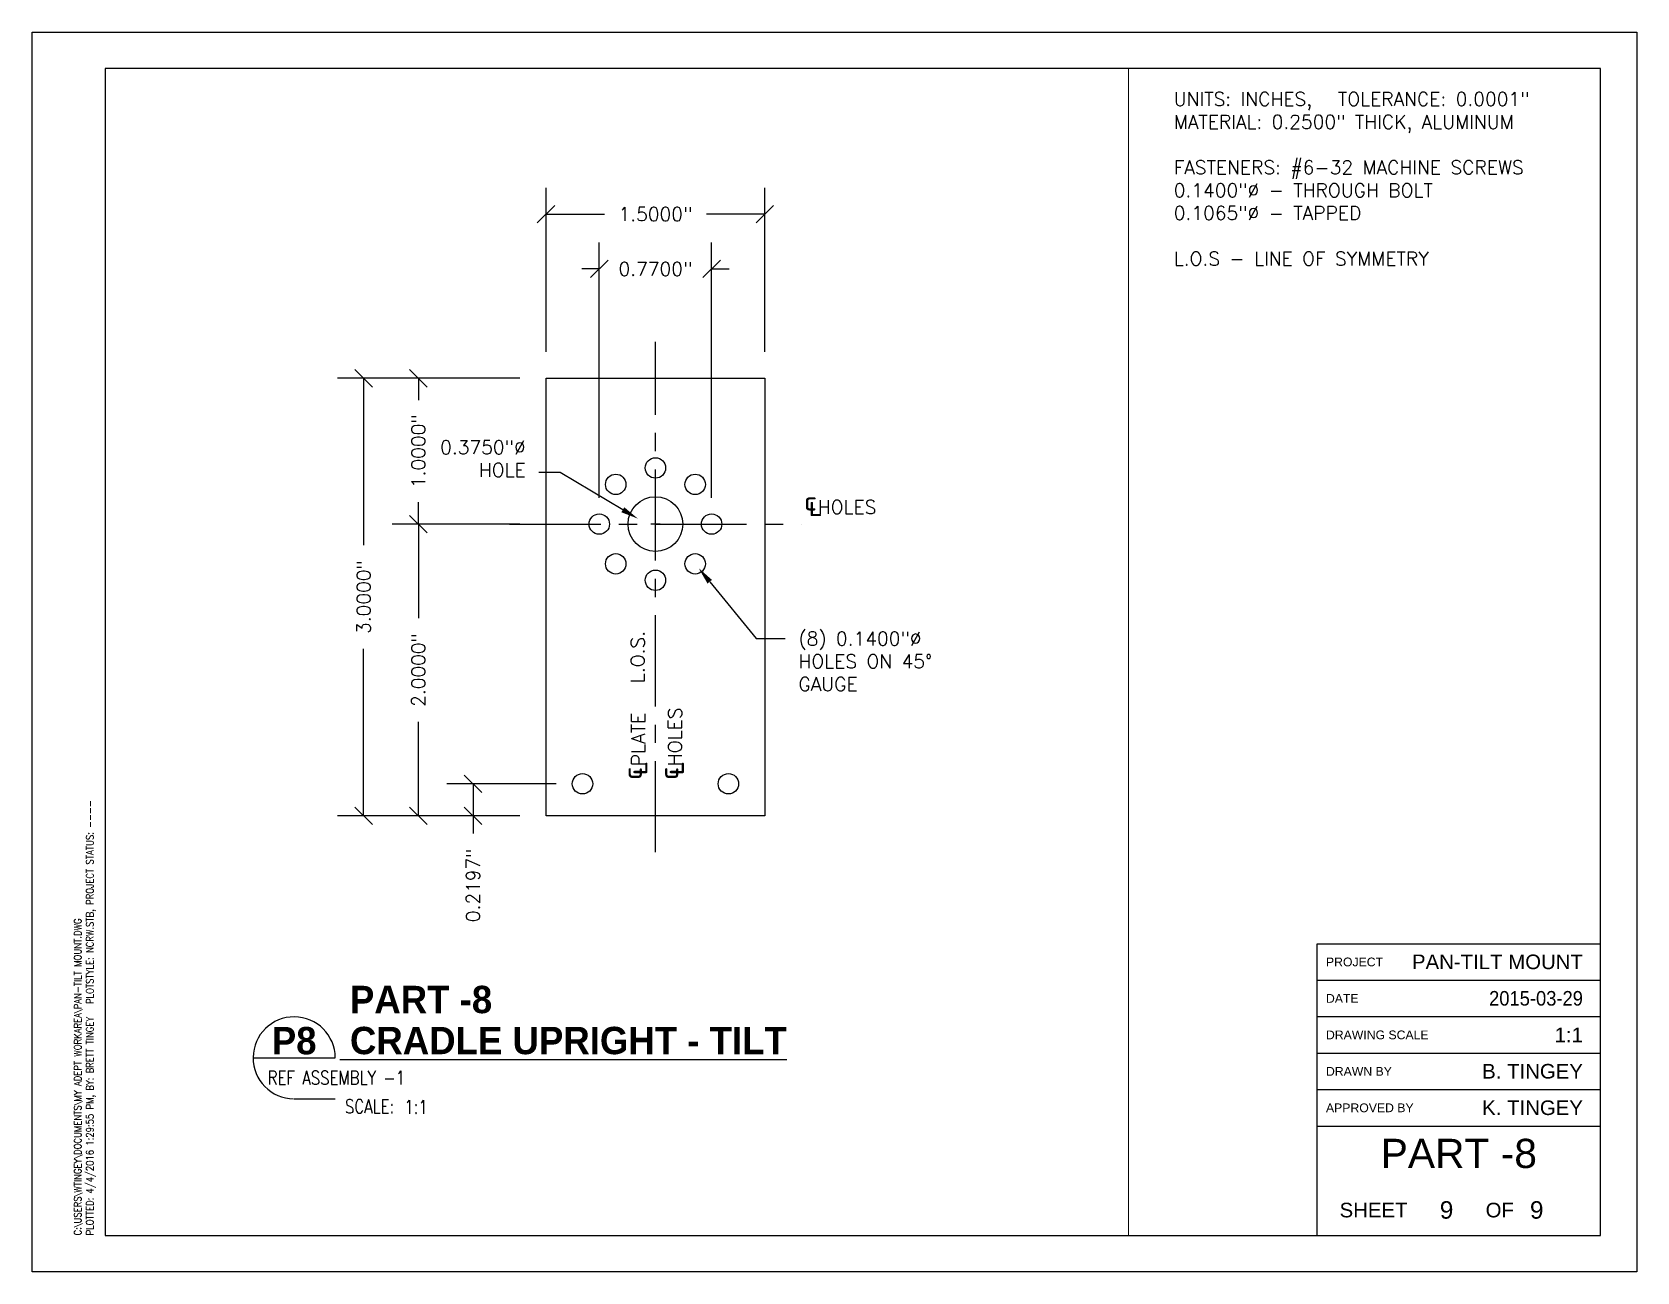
# Paper-space layout 'PART8' of a CAD drawing. Header units: inches. Extents: x 0 to 11, y 0 to 8.5.
# The model-space entities are those that its viewports show. They can reach past a viewport. Long polylines and large blocks are cut down to what shows.
import ezdxf
from ezdxf import colors
from ezdxf.entities.mleader import LeaderData, LeaderLine
from ezdxf.enums import TextEntityAlignment as Align
from ezdxf.math import Vec2, Vec3

# ---------------------------------------------------------------- set-up
doc = ezdxf.new("R2010")
doc.units = ezdxf.units.IN
doc.header["$MEASUREMENT"] = 0
doc.linetypes.add('CENTER', pattern=[2, 1.25, -0.25, 0.25, -0.25])
for name, color, linetype in [('54INFO', 7, 'Continuous'), ('G-OBJECT', 7, 'Continuous'), ('G-OBJECT-ANNO', 2, 'Continuous'), ('G-TTLB', 7, 'Continuous'), ('G-TTLB-ANNO', 2, 'Continuous'), ('G-TTLB-ANNO-BOLD', 3, 'Continuous'), ('G-TTLB-STMP', 1, 'Continuous')]:
    doc.layers.add(name, color=color, linetype=linetype)
doc.layers.add('G-TTLB-NPLT', color=7, linetype='Continuous', plot=False)
doc.styles.add('Arial', font='arial.ttf')
doc.styles.add('HBOLD', font='hbold.shx')
doc.styles.add('Plot Stamp', font='romans.shx', dxfattribs={"width": 0.85})
doc.styles.add('ROMANS', font='romans.shx')
doc.styles.get("Standard").update_dxf_attribs({"font": 'romans.shx', "height": 0.09375})
doc.styles.add('Title-Arial', font='arial.ttf')
doc.dimstyles.get("Standard").update_dxf_attribs({"dimtxt": 0.09375, "dimasz": 0.12, "dimexe": 0.18, "dimexo": 0.18, "dimgap": 0.09, "dimtad": 0, "dimdec": 4, "dimzin": 0, "dimdsep": 46, "dimlunit": 3, "dimtxsty": 'Standard', "dimblk": 'OBLIQUE', "dimcen": 0.09, "dimadec": 0, "dimazin": 0, "dimtfac": 1, "dimtdec": 4, "dimtofl": 0, "dimtmove": 0, "dimatfit": 3, "dimfxl": 1, "dimtolj": 1, "dimtzin": 0, "dimarcsym": 0})

# ---------------------------------------------------------------- blocks, each defined once
blk = doc.blocks.new('L14')
at = {"layer": '54INFO', "color": 7, "linetype": 'ByBlock'}
for p, q in [((0.03519953836755008, 0.377010504458223), (0.5976995383675501, 0.377010504458223)), ((0.3159829422386338, 0.09576089150195077), (0.5976995383673795, 0.09576089150195077))]:
    blk.add_line(p, q, dxfattribs=at)
blk.add_arc((0.3164495383673795, 0.377010504458223), 0.28125, 0, 269.2137372618573, dxfattribs=at)
at = {"layer": '54INFO', "color": 7, "linetype": 'ByBlock', "style": 'ROMANS', "width": 0.8}
blk.add_text('SCALE:', height=0.09375, dxfattribs=at).set_placement((0.6645720766158103, -0.003182224834532121))
at = {"layer": '54INFO', "linetype": 'ByBlock', "style": 'HBOLD'}
for tag, p in [('TITLETOP', (0.6289495383673227, 0.627010504458223)), ('TITLEBOTTOM', (0.6289495383673227, 0.345760504458223))]:
    blk.add_attdef(tag, text='', height=0.1875, dxfattribs=at).set_placement(p, align=Align.BOTTOM_LEFT)
blk.add_attdef('TOP', text='', height=0.1875, dxfattribs=at).set_placement((0.3164495383675501, 0.4950377480216615), align=Align.MIDDLE_CENTER)
at = {"layer": '54INFO', "color": 7, "linetype": 'ByBlock', "style": 'ROMANS', "width": 0.8}
blk.add_attdef('BOTTOM', text='', height=0.09375, dxfattribs=at).set_placement((0.1343486291955802, 0.2403581665875478), align=Align.MIDDLE_LEFT)
blk.add_attdef('SCALE', text='', height=0.09375, dxfattribs=at).set_placement((1.07082207661581, -0.03443222483453212), align=Align.BOTTOM_LEFT)
blk = doc.blocks.new('_Oblique')
at = {"color": 0, "linetype": 'ByBlock', "lineweight": -2}
blk.add_line((-0.5, -0.5), (0.5, 0.5), dxfattribs=at)
blk = doc.blocks.new('*D55')
at = {"layer": 'Defpoints', "color": 0, "transparency": 16777216}
for p in [(109.371547469923, 3.297045302399269), (110.6215474699228, 3.297045302399269), (110.621547469923, 0.2970453023992687)]:
    blk.add_point(p, dxfattribs=at)
at = {"layer": 'G-OBJECT-ANNO', "color": 0, "lineweight": -2, "transparency": 16777216}
for p, q in [((110.4415474699228, 3.297045302399269), (109.191547469923, 3.297045302399269)), ((109.371547469923, 3.297045302399269), (109.371547469923, 2.152670302399269)), ((109.371547469923, 0.2970453023992691), (109.371547469923, 1.441420302399269)), ((110.441547469923, 0.2970453023992687), (109.191547469923, 0.2970453023992691))]:
    blk.add_line(p, q, dxfattribs=at)
at = {"layer": 'G-OBJECT-ANNO', "color": 0, "lineweight": -2, "transparency": 16777216, "xscale": 0.12, "yscale": 0.12, "zscale": 0.12}
for p, rotation in [((109.371547469923, 3.297045302399269), 90), ((109.371547469923, 0.2970453023992691), 270)]:
    blk.add_blockref('_Oblique', p, dxfattribs=dict(at, rotation=rotation))
at = {"layer": 'G-OBJECT-ANNO', "color": 0, "transparency": 16777216, "insert": (109.371547469923, 1.797045302399287), "char_height": 0.09375, "attachment_point": 5, "rotation": 90}
blk.add_mtext('\\A1;3.0000"', dxfattribs=at)
blk = doc.blocks.new('*D56')
at = {"layer": 'Defpoints', "color": 0, "transparency": 16777216}
for p in [(109.746547469923, 2.297045302399269), (110.6215474699228, 2.297045302399269), (110.621547469923, 0.2970453023992687)]:
    blk.add_point(p, dxfattribs=at)
at = {"layer": 'G-OBJECT-ANNO', "color": 0, "lineweight": -2, "transparency": 16777216}
for p, q in [((110.4415474699228, 2.297045302399269), (109.566547469923, 2.297045302399269)), ((109.746547469923, 2.297045302399269), (109.746547469923, 1.652670302399269)), ((109.746547469923, 0.297045302399269), (109.746547469923, 0.9414203023992691)), ((110.441547469923, 0.2970453023992687), (109.566547469923, 0.297045302399269))]:
    blk.add_line(p, q, dxfattribs=at)
at = {"layer": 'G-OBJECT-ANNO', "color": 0, "lineweight": -2, "transparency": 16777216, "xscale": 0.12, "yscale": 0.12, "zscale": 0.12}
for p, rotation in [((109.746547469923, 2.297045302399269), 90), ((109.746547469923, 0.297045302399269), 270)]:
    blk.add_blockref('_Oblique', p, dxfattribs=dict(at, rotation=rotation))
at = {"layer": 'G-OBJECT-ANNO', "color": 0, "transparency": 16777216, "insert": (109.746547469923, 1.297045302399287), "char_height": 0.09375, "attachment_point": 5, "rotation": 90}
blk.add_mtext('\\A1;2.0000"', dxfattribs=at)
blk = doc.blocks.new('*D57')
at = {"layer": 'Defpoints', "color": 0, "transparency": 16777216}
for p in [(109.7465474699228, 3.297045302399269), (110.6215474699228, 3.297045302399269), (110.6215474699228, 2.297045302399269)]:
    blk.add_point(p, dxfattribs=at)
at = {"layer": 'G-OBJECT-ANNO', "color": 0, "lineweight": -2, "transparency": 16777216}
for p, q in [((110.4415474699228, 3.297045302399269), (109.5665474699228, 3.297045302399269)), ((109.7465474699228, 3.297045302399269), (109.7465474699228, 3.14597387382784)), ((109.7465474699228, 2.297045302399269), (109.7465474699228, 2.448116730970697)), ((110.4415474699228, 2.297045302399269), (109.5665474699228, 2.297045302399269))]:
    blk.add_line(p, q, dxfattribs=at)
at = {"layer": 'G-OBJECT-ANNO', "color": 0, "lineweight": -2, "transparency": 16777216, "xscale": 0.12, "yscale": 0.12, "zscale": 0.12}
for p, rotation in [((109.7465474699228, 3.297045302399269), 90), ((109.7465474699228, 2.297045302399269), 270)]:
    blk.add_blockref('_Oblique', p, dxfattribs=dict(at, rotation=rotation))
at = {"layer": 'G-OBJECT-ANNO', "color": 0, "transparency": 16777216, "insert": (109.7465474699228, 2.797045302399287), "char_height": 0.09375, "attachment_point": 5, "rotation": 90}
blk.add_mtext('\\A1;1.0000"', dxfattribs=at)
blk = doc.blocks.new('*D58')
at = {"layer": 'Defpoints', "color": 0, "transparency": 16777216}
for p in [(111.7565474699228, 4.047045302399269), (110.9865474699228, 2.297045302399269), (111.7565474699228, 2.297045302399269)]:
    blk.add_point(p, dxfattribs=at)
at = {"layer": 'G-OBJECT-ANNO', "color": 0, "lineweight": -2, "transparency": 16777216}
for p, q in [((110.9865474699228, 2.477045302399269), (110.9865474699228, 4.227045302399269)), ((111.7565474699228, 2.477045302399269), (111.7565474699228, 4.227045302399269)), ((110.9865474699228, 4.047045302399269), (110.8665474699228, 4.047045302399269)), ((111.7565474699228, 4.047045302399269), (111.8765474699228, 4.047045302399269))]:
    blk.add_line(p, q, dxfattribs=at)
at = {"layer": 'G-OBJECT-ANNO', "color": 0, "lineweight": -2, "transparency": 16777216, "xscale": 0.12, "yscale": 0.12, "zscale": 0.12}
blk.add_blockref('_Oblique', (110.9865474699228, 4.047045302399269), dxfattribs=at)
at = {"layer": 'G-OBJECT-ANNO', "color": 0, "lineweight": -2, "transparency": 16777216, "xscale": 0.12, "yscale": 0.12, "zscale": 0.12, "rotation": 180}
blk.add_blockref('_Oblique', (111.7565474699228, 4.047045302399269), dxfattribs=at)
at = {"layer": 'G-OBJECT-ANNO', "color": 0, "transparency": 16777216, "insert": (111.3715474699228, 4.047045302399269), "char_height": 0.09375, "attachment_point": 5}
blk.add_mtext('\\A1;0.7700"', dxfattribs=at)
blk = doc.blocks.new('*D59')
at = {"layer": 'Defpoints', "color": 0, "transparency": 16777216}
for p in [(110.1215474699228, 0.516745302399269), (110.871547469923, 0.5167453023992687), (110.621547469923, 0.2970453023992687)]:
    blk.add_point(p, dxfattribs=at)
at = {"layer": 'G-OBJECT-ANNO', "color": 0, "lineweight": -2, "transparency": 16777216}
for p, q in [((110.691547469923, 0.5167453023992689), (109.9415474699228, 0.5167453023992691)), ((110.1215474699228, 0.516745302399269), (110.1215474699228, 0.2970453023992689)), ((110.441547469923, 0.2970453023992687), (109.9415474699228, 0.2970453023992689)), ((110.1215474699228, 0.2970453023992689), (110.1215474699228, 0.1763301397880426))]:
    blk.add_line(p, q, dxfattribs=at)
at = {"layer": 'G-OBJECT-ANNO', "color": 0, "lineweight": -2, "transparency": 16777216, "xscale": 0.12, "yscale": 0.12, "zscale": 0.12}
for p, rotation in [((110.1215474699228, 0.516745302399269), 90), ((110.1215474699228, 0.2970453023992689), 270)]:
    blk.add_blockref('_Oblique', p, dxfattribs=dict(at, rotation=rotation))
at = {"layer": 'G-OBJECT-ANNO', "color": 0, "transparency": 16777216, "insert": (110.1215474699228, -0.1792948602119397), "char_height": 0.09375, "attachment_point": 5, "rotation": 90}
blk.add_mtext('\\A1;0.2197"', dxfattribs=at)
blk = doc.blocks.new('*D60')
at = {"layer": 'Defpoints', "color": 0, "transparency": 16777216}
for p in [(112.1215474699228, 4.422045302399269), (110.6215474699228, 3.297045302399269), (112.1215474699228, 3.297045302399269)]:
    blk.add_point(p, dxfattribs=at)
at = {"layer": 'G-OBJECT-ANNO', "color": 0, "lineweight": -2, "transparency": 16777216}
for p, q in [((110.6215474699228, 3.477045302399269), (110.6215474699228, 4.602045302399269)), ((112.1215474699228, 3.477045302399269), (112.1215474699228, 4.602045302399269)), ((110.6215474699228, 4.422045302399269), (111.0226188984942, 4.422045302399269)), ((112.1215474699228, 4.422045302399269), (111.7204760413514, 4.422045302399269))]:
    blk.add_line(p, q, dxfattribs=at)
at = {"layer": 'G-OBJECT-ANNO', "color": 0, "lineweight": -2, "transparency": 16777216, "xscale": 0.12, "yscale": 0.12, "zscale": 0.12, "rotation": 180}
blk.add_blockref('_Oblique', (110.6215474699228, 4.422045302399269), dxfattribs=at)
at = {"layer": 'G-OBJECT-ANNO', "color": 0, "lineweight": -2, "transparency": 16777216, "xscale": 0.12, "yscale": 0.12, "zscale": 0.12}
blk.add_blockref('_Oblique', (112.1215474699228, 4.422045302399269), dxfattribs=at)
at = {"layer": 'G-OBJECT-ANNO', "color": 0, "transparency": 16777216, "insert": (111.3715474699228, 4.422045302399269), "char_height": 0.09375, "attachment_point": 5}
blk.add_mtext('\\A1;1.5000"', dxfattribs=at)

msp = doc.modelspace()

# ---------------------------------------------------------------- linework, layer by layer
at = {"layer": 'G-OBJECT'}
msp.add_lwpolyline([(110.6215474699228, 3.297045302399269), (112.1215474699228, 3.297045302399269), (112.1215474699228, 0.297045302399269), (110.6215474699228, 0.297045302399269)], close=True, dxfattribs=at)
for centre, radius in [((111.3715474699228, 2.682045302399269), 0.07), ((111.099311359166, 2.569281413156091), 0.07), ((111.6437835806796, 2.569281413156098), 0.07), ((111.3715474699228, 2.297045302399269), 0.1875), ((110.9865474699228, 2.297045302399269), 0.07), ((111.7565474699228, 2.297045302399269), 0.07), ((111.099311359166, 2.024809191642447), 0.07), ((111.6437835806796, 2.024809191642454), 0.07), ((111.3715474699228, 1.912045302399269), 0.07), ((110.8715474699228, 0.516745302399269), 0.07), ((111.8715474699228, 0.5167453023992692), 0.07)]:
    msp.add_circle(centre, radius, dxfattribs=at)
at = {"layer": 'G-OBJECT-ANNO', "color": 9, "linetype": 'CENTER', "ltscale": 0.5}
for p, q in [((111.371547469923, 0.04704530239926874), (111.3715474699228, 3.547045302399269)), ((110.371547469923, 2.297045302399269), (112.371547469923, 2.297045302399269))]:
    msp.add_line(p, q, dxfattribs=at)
at = {"layer": 'G-OBJECT-ANNO'}
for p, q in [((111.3715474699228, 2.265795302399269), (111.3715474699228, 2.328295302399269)), ((111.4027974699228, 2.297045302399269), (111.3402974699228, 2.297045302399269))]:
    msp.add_line(p, q, dxfattribs=at)

# ---------------------------------------------------------------- texts
at = {"layer": 'G-OBJECT-ANNO', "insert": (112.3887058975135, 2.517085588658574), "char_height": 0.09375, "attachment_point": 1}
msp.add_mtext_dynamic_manual_height_columns('{\\fISOCPEUR|b0|i0|c0|p34;\\H1.6x;℄}HOLES', width=1.129781097894011, gutter_width=0.46875, heights=[0], dxfattribs=at)
at = {"layer": 'G-OBJECT-ANNO', "char_height": 0.09375, "attachment_point": 1, "rotation": 90}
for s, insert in [('L.O.S.', (111.2036164120253, 1.207370496053954)), ('{\\fISOCPEUR|b0|i0|c0|p34;\\H1.6x;℄}PLATE\\P{\\fISOCPEUR|b0|i0|c0|p34;\\H1.6x;℄\\Fromans|c0;\\H0.625x;HOLES}', (111.1515071836637, 0.5427476897661017))]:
    msp.add_mtext_dynamic_manual_height_columns(s, width=1.129781097894011, gutter_width=0.46875, heights=[0], dxfattribs=dict(at, insert=insert))

# ---------------------------------------------------------------- dimensions: what is measured, and where the dimension line sits
at = {"layer": 'G-OBJECT-ANNO'}
for base, p1, p2, picture, middle in [((112.1215474699228, 4.422045302399269), (110.6215474699228, 3.297045302399269), (112.1215474699228, 3.297045302399269), '*D60', (111.3715474699228, 4.422045302399269)), ((111.7565474699228, 4.047045302399269), (110.9865474699228, 2.297045302399269), (111.7565474699228, 2.297045302399269), '*D58', (111.3715474699228, 4.047045302399269))]:
    dim = msp.add_linear_dim(base=base, p1=p1, p2=p2, dimstyle='Standard', dxfattribs=at)
    dim.commit()
    dim.dimension.update_dxf_attribs({"geometry": picture, "text_midpoint": middle})
for base, p1, p2, picture, middle in [((109.371547469923, 3.297045302399269), (110.621547469923, 0.2970453023992687), (110.6215474699228, 3.297045302399269), '*D55', (109.371547469923, 1.797045302399287)), ((109.7465474699228, 3.297045302399269), (110.6215474699228, 2.297045302399269), (110.6215474699228, 3.297045302399269), '*D57', (109.7465474699228, 2.797045302399287)), ((109.746547469923, 2.297045302399269), (110.621547469923, 0.2970453023992687), (110.6215474699228, 2.297045302399269), '*D56', (109.746547469923, 1.297045302399287))]:
    dim = msp.add_linear_dim(base=base, p1=p1, p2=p2, angle=90, dimstyle='Standard', dxfattribs=at)
    dim.commit()
    dim.dimension.update_dxf_attribs({"geometry": picture, "text_midpoint": middle})
dim = msp.add_linear_dim(base=(110.1215474699228, 0.516745302399269), p1=(110.621547469923, 0.2970453023992687), p2=(110.871547469923, 0.5167453023992687), angle=90, dimstyle='Standard', dxfattribs=at)
dim.commit()
dim.dimension.update_dxf_attribs({"geometry": '*D59', "text_midpoint": (110.1215474699228, -0.1792948602119397), "dimtype": 160})

# ---------------------------------------------------------------- leaders
ml = msp.add_multileader_mtext('Standard', dxfattribs=at)
ml.set_content('0.3750"%%C HOLE', color=256)
ml.set_leader_properties()
ml.build(insert=Vec2(0, 0))
ml.multileader.update_dxf_attribs({"has_dogleg": 0, "text_right_attachment_type": 3, "dogleg_length": 0, "arrow_head_size": 0.12})
ctx = ml.context
ctx.base_point, ctx.char_height, ctx.arrow_head_size, ctx.landing_gap_size, ctx.plane_origin = Vec3(109.7807655996703, 2.824094337326447), 0.09375, 0.12, 0.09, Vec3(111.0220825215429, 3.264808069815444)
ctx.right_attachment, ctx.text_align_type = 3, 2
notes = []
notes.append((ctx, [(0, (1, 1, 0), (110.5723727425275, 2.649987194469304), (-1, 0), 0, [(0, [(111.2514243036103, 2.334382236336296), (110.717347210215, 2.649987194469304)], 0, [])])]))
ctx.mtext.insert, ctx.mtext.width, ctx.mtext.alignment, ctx.mtext.flow_direction = Vec3(110.4823727425275, 2.870969337326447), 0.6863937692869513, 3, 5
ml = msp.add_multileader_mtext('Standard', dxfattribs=at)
ml.set_content('(8) 0.1400"%%C HOLES ON 45%%D GAUGE', color=256)
ml.set_leader_properties()
ml.build(insert=Vec2(0, 0))
ml.multileader.update_dxf_attribs({"has_dogleg": 0, "text_right_attachment_type": 3, "dogleg_length": 0, "arrow_head_size": 0.12})
ctx = ml.context
ctx.base_point, ctx.char_height, ctx.arrow_head_size, ctx.landing_gap_size, ctx.plane_origin = Vec3(112.2615955248484, 1.51244694842535), 0.09375, 0.12, 0.09, Vec3(113.1632789280257, 1.987066139085073)
ctx.right_attachment = 3
notes.append((ctx, [(0, (1, 1, 0), (112.2615955248484, 1.51244694842535), (1, 0), 0, [(0, [(111.6676183048585, 1.995211777368695), (112.0614933686056, 1.51244694842535)], 0, [])])]))
ctx.mtext.insert, ctx.mtext.width, ctx.mtext.flow_direction = Vec3(112.3515955248484, 1.55932194842535), 1.016129694700936, 5
for ctx, leaders in notes:
    for number, flags, end, landing, length, lines in leaders:
        leader = LeaderData()
        leader.index, (leader.has_last_leader_line, leader.has_dogleg_vector, leader.attachment_direction) = number, flags
        leader.last_leader_point, leader.dogleg_vector, leader.dogleg_length = Vec3(end), Vec3(landing), length
        for number, points, colour, breaks in lines:
            line = LeaderLine()
            line.index, line.vertices, line.color, line.breaks = number, Vec3.list(points), colors.encode_raw_color(colour), breaks
            leader.lines.append(line)
        ctx.leaders.append(leader)

psp = doc.layouts.new('PART8')

# ---------------------------------------------------------------- linework, layer by layer
at = {"layer": 'G-TTLB'}
psp.add_line((8.808824578831747, 0.2500000000000018), (8.808824578831747, 2.249999999999979), dxfattribs=at)
psp.add_lwpolyline([(10.75, 8.25), (0.5, 8.25), (0.5, 0.2500000000000018), (10.75, 0.2500000000000018)], close=True, dxfattribs=at)
for points in [[(8.808824578831747, 2.249999999999979), (10.75, 2.249999999999979)], [(8.808824578831747, 2.249999999999979), (10.75, 2.249999999999979)], [(8.808824578831747, 1.999999999999979), (10.75, 1.999999999999979)], [(8.808824578831747, 1.749999999999979), (10.75, 1.749999999999979)], [(8.808824578831747, 1.499999999999979), (10.75, 1.499999999999979)], [(8.808824578831747, 1.249999999999979), (10.75, 1.249999999999979)], [(8.808824578831747, 0.9999999999999791), (10.75, 0.9999999999999791)]]:
    psp.add_lwpolyline(points, dxfattribs=at)
at = {"layer": 'G-TTLB-NPLT'}
psp.add_lwpolyline([(11, 0), (0, 0), (0, 8.5), (11, 8.5)], close=True, dxfattribs=at)

# ---------------------------------------------------------------- block references
at = {"layer": 'G-TTLB-ANNO'}
psp.add_blockref('L14', (1.479974131173826, 1.090620666804777), dxfattribs=at).add_auto_attribs({'SCALE': '1:1', 'TITLEBOTTOM': '%%U CRADLE UPRIGHT - TILT', 'TITLETOP': ' PART -8', 'TOP': 'P8', 'BOTTOM': 'REF ASSEMBLY -1'})

# ---------------------------------------------------------------- texts
at = {"layer": 'G-TTLB-ANNO', "style": 'Title-Arial'}
for s, p in [('PROJECT', (8.868824578831745, 2.124999999999979)), ('DATE', (8.868824578831745, 1.874999999999979)), ('DRAWING SCALE', (8.868824578831745, 1.624999999999979)), ('DRAWN BY', (8.868824578831745, 1.374999999999979)), ('APPROVED BY', (8.868824578831745, 1.124999999999979))]:
    psp.add_text(s, height=0.06, dxfattribs=at).set_placement(p, align=Align.MIDDLE_LEFT)
psp.add_text('SHEET', height=0.1, dxfattribs=at).set_placement((9.427733173647574, 0.4240196832806609), align=Align.MIDDLE_RIGHT)
psp.add_text('OF', height=0.1, dxfattribs=at).set_placement((10.05992123791368, 0.4240196832806609), align=Align.MIDDLE_CENTER)
at = {"layer": 'G-TTLB-ANNO', "insert": (7.825258731649683, 8.087784563798088), "char_height": 0.09375, "attachment_point": 1}
psp.add_mtext_dynamic_manual_height_columns('UNITS: INCHES,^ITOLERANCE: 0.0001"\\PMATERIAL: 0.2500" THICK, ALUMINUM\\P\\PFASTENERS: #6-32 MACHINE SCREWS\\P0.1400"%%C - THROUGH BOLT\\P0.1065"%%C - TAPPED \\P\\PL.O.S - LINE OF SYMMETRY', width=3.289624171987811, gutter_width=0.46875, heights=[0], dxfattribs=at)
at = {"layer": 'G-TTLB-ANNO', "char_height": 0.1, "attachment_point": 6, "style": 'Title-Arial'}
for s, width, insert in [('PAN-TILT MOUNT', 1.372657955404804, (10.63, 2.124999999999979)), ('{\\W0.9;2015-03-29}', 1.259490734511957, (10.63, 1.874999999999979)), ('1:1', 1.259490734511957, (10.63, 1.624999999999979)), ('B. TINGEY', 1.259490734511957, (10.63, 1.374999999999977)), ('K. TINGEY', 1.259490734511957, (10.63, 1.124999999999979))]:
    psp.add_mtext_dynamic_manual_height_columns(s, width=width, gutter_width=0.7000000000000001, heights=[0], dxfattribs=dict(at, insert=insert))
at = {"layer": 'G-TTLB-ANNO-BOLD', "color": 7, "style": 'Arial'}
psp.add_text('PART -8', height=0.2, dxfattribs=at).set_placement((9.779412289415873, 0.8124999999999851), align=Align.MIDDLE_CENTER)
at = {"layer": 'G-TTLB-ANNO-BOLD', "char_height": 0.12, "width": 0.5, "style": 'Title-Arial'}
for insert, attachment_point in [((9.695346530281107, 0.4240196832806604), 5), ((10.26676042431664, 0.4240196832806604), 4)]:
    psp.add_mtext('9', dxfattribs=dict(at, insert=insert, attachment_point=attachment_point))
at = {"layer": 'G-TTLB-STMP', "insert": (0.3625797692398738, 0.2500000000000018), "char_height": 0.05, "width": 14, "attachment_point": 4, "rotation": 90, "style": 'Plot Stamp'}
psp.add_mtext('C:\\\\USERS\\\\WTINGEY\\\\DOCUMENTS\\\\MY ADEPT WORKAREA\\\\PAN-TILT MOUNT.DWG   \\PPLOTTED: 4/4/2016 1:29:55 PM, BY: BRETT TINGEY   PLOTSTYLE: NCRW.STB, PROJECT STATUS: ----', dxfattribs=at)

# ---------------------------------------------------------------- viewports
at = {"layer": 'Defpoints'}
psp.add_viewport(center=(4.007774230528915, 4.250000000000002), size=(7.015548461057829, 8), view_center_point=(111.1066102155946, 1.420271752148409), view_height=7.999998201311492, dxfattribs=at)

doc.saveas('drawing.dxf')
